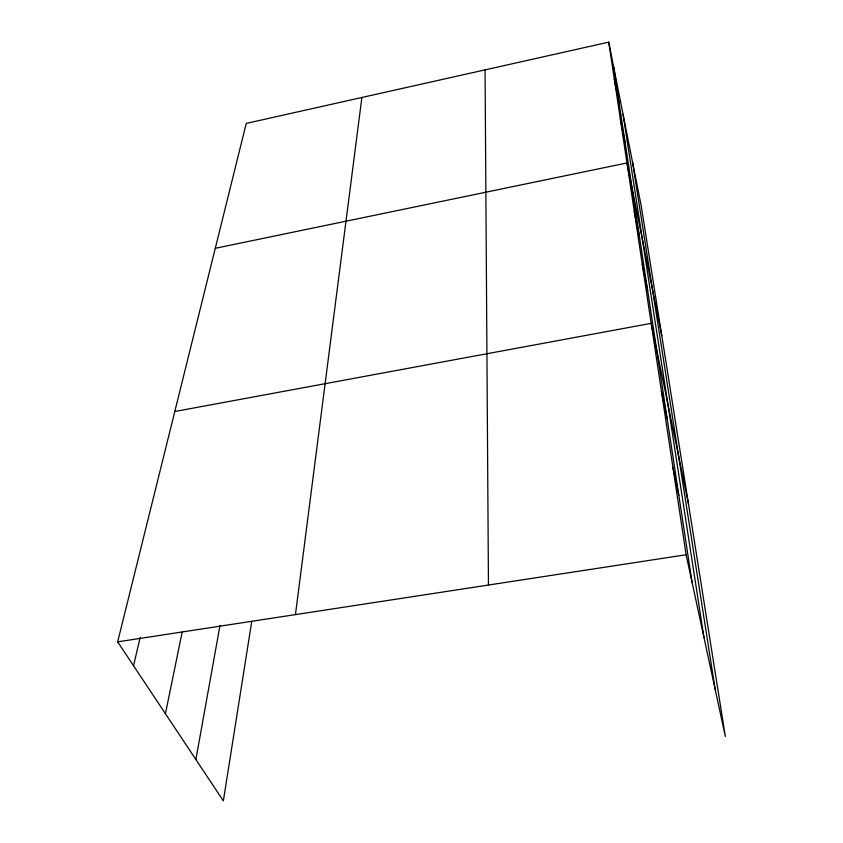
<?xml version="1.0" encoding="UTF-8"?>
<svg xmlns="http://www.w3.org/2000/svg" width="843" height="843" viewBox="0 0 843 843"><rect width="100%" height="100%" fill="white"/><g stroke="black" fill="none" stroke-linecap="round" stroke-linejoin="round"><path stroke-width="1.26" d="M295.45 614.61L361.879 97.482M251.772 621.312L223.353 800.85L117.662 641.85L246.261 123.405L608.741 42.15L641.175 205.681L725.338 736.476L686.118 554.747L608.741 42.15M195.882 759.522L219.97 625.601M165.428 713.705L182.162 632.145M133.542 665.738L140.107 637.593M215.281 248.306L626.971 162.952L661.776 335.609M174.796 411.51L651.186 323.343L688.383 503.408M117.662 641.85L686.118 554.747M672.999 467.823L678.815 495.252M661.439 391.278L667.119 418.434M634.252 211.15L639.5 236.988M642.282 264.344L647.666 290.666M620.353 119.074L625.316 143.879M614.294 78.957L619.131 103.236M632.492 161.898L715.212 689.585M623.072 114.437L703.937 637.319M613.451 65.891L692.061 582.281M485.062 69.874L488.455 585.031"/></g></svg>
